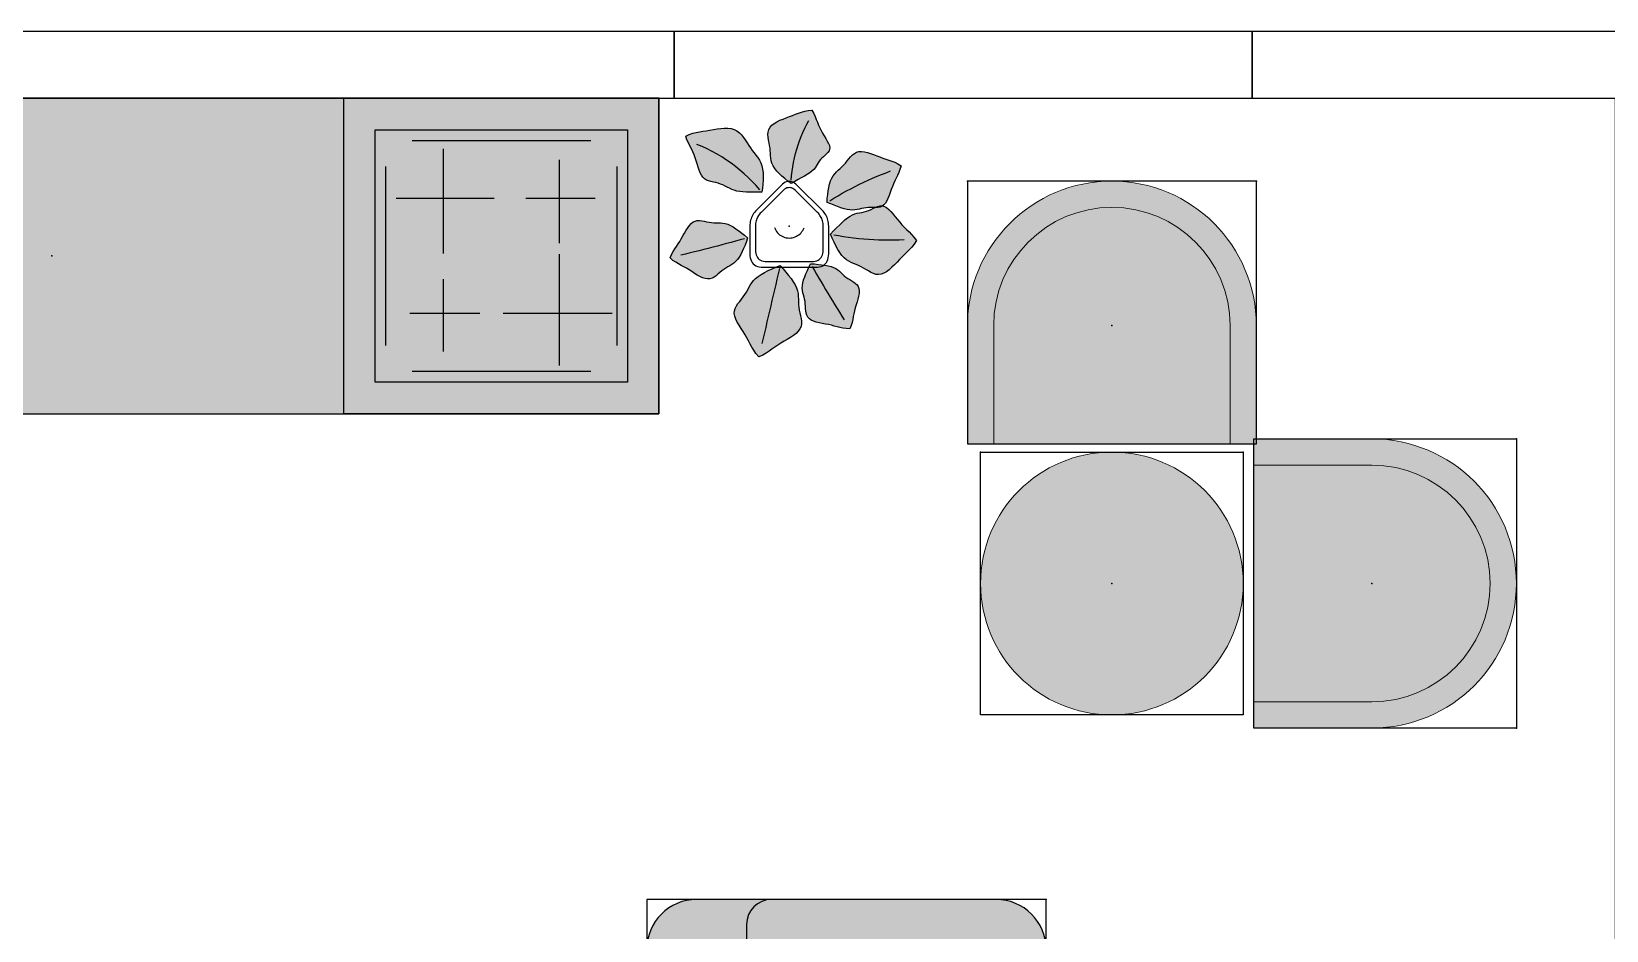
# Model space of a CAD drawing. Header units: millimetres. Extents: x 0 to 9246, y 0 to 4972.
# Drawn here: x 3124 to 6122, y 3262 to 4972 of the extents above; entities that cross this region are included whole.
import ezdxf

# ---------------------------------------------------------------- set-up
doc = ezdxf.new("R2010")
doc.units = ezdxf.units.MM
for name, color, linetype, true_color in [('EH-PLANT-FILL', 9, 'Continuous', 0xa6e6bd), ('EH-PLANT-LEAVES', 103, 'Continuous', 0x4dcc7a), ('EH-PLANT-POT', 118, 'Continuous', 0x003b2b), ('EH-PLANT-STEMS', 37, 'Continuous', 0x8c5e36), ('Furniture', 37, 'Continuous', 0x75664f), ('FurnitureRefRec', 254, 'Continuous', 0xd5d5d5), ('PT Top Left', 52, 'Continuous', 0xcdcd00), ('PT Top Left Furniture', 211, 'Continuous', 0xff7fff), ('PT Top Right', 96, 'Continuous', 0x007f00), ('PT Top Right Furniture', 200, 'Continuous', 0xbf3fff), ('Walls', 1, 'Continuous', 0xff0000)]:
    doc.layers.add(name, color=color, linetype=linetype, true_color=true_color)
for name, color, linetype in [('Furniture Stretch', 7, 'Continuous'), ('Rooms$Living Room', 7, 'Continuous'), ('Windows', 7, 'Continuous')]:
    doc.layers.add(name, color=color, linetype=linetype)

# ---------------------------------------------------------------- blocks, each defined once
blk = doc.blocks.new('EH_PLANT_BROADLEAF')
at = {"layer": 'EH-PLANT-FILL'}
for points in [[(3.559, 81.43), (-2.852, 85.895), (-8.628, 90.481), (-14.147, 95.199), (-19.286, 100.028), (-23.863, 104.935), (-27.715, 109.88), (-30.737, 114.822), (-32.915, 119.729), (-34.326, 124.584), (-35.134, 129.388), (-35.556, 134.16), (-35.826, 138.934), (-36.152, 143.752), (-36.675, 148.65), (-37.448, 153.65), (-38.413, 158.75), (-39.418, 163.918), (-40.236, 169.093), (-40.602, 174.192), (-40.256, 179.117), (-38.989, 183.773), (-36.674, 188.079), (-33.287, 191.987), (-28.912, 195.48), (-23.72, 198.584), (-17.945, 201.356), (-11.842, 203.875), (-5.647, 206.227), (0.463, 208.485), (6.388, 210.697), (12.124, 212.874), (17.75, 214.986), (23.41, 216.964), (29.297, 218.706), (35.644, 220.077), (43.057, 220.72), (46.606, 214.229), (49.179, 208.418), (51.384, 202.932), (53.453, 197.636), (55.578, 192.429), (57.907, 187.244), (60.518, 182.052), (63.406, 176.865), (66.474, 171.731), (69.543, 166.726), (72.38, 161.936), (74.729, 157.442), (76.357, 153.302), (77.093, 149.542), (76.854, 146.149), (75.663, 143.074), (73.649, 140.237), (71.021, 137.545), (68.039, 134.902), (64.968, 132.225), (62.036, 129.454), (59.397, 126.559), (57.105, 123.54), (55.111, 120.419), (53.272, 117.234), (51.382, 114.027), (49.206, 110.835), (46.527, 107.677), (43.183, 104.556), (39.095, 101.456), (34.28, 98.346), (28.84, 95.186), (22.94, 91.938), (16.761, 88.571), (10.427, 85.064)], [(-52.359, 64.514), (-60.185, 64.508), (-67.566, 64.673), (-74.767, 64.799), (-81.712, 64.964), (-88.285, 65.292), (-94.389, 65.901), (-99.973, 66.877), (-105.042, 68.253), (-109.664, 69.999), (-113.955, 72.027), (-118.06, 74.202), (-122.129, 76.373), (-126.288, 78.395), (-130.616, 80.161), (-135.136, 81.628), (-139.808, 82.825), (-144.538, 83.86), (-149.195, 84.899), (-153.635, 86.15), (-157.727, 87.825), (-161.375, 90.108), (-164.534, 93.129), (-167.215, 96.937), (-169.489, 101.497), (-171.464, 106.697), (-173.276, 112.364), (-175.062, 118.3), (-176.94, 124.312), (-178.994, 130.247), (-181.265, 136.014), (-183.751, 141.601), (-186.409, 147.073), (-189.175, 152.56), (-191.97, 158.24), (-194.706, 164.341), (-197.158, 171.457), (-190.294, 174.667), (-183.767, 176.736), (-177.356, 178.257), (-170.973, 179.46), (-164.542, 180.524), (-157.999, 181.578), (-151.305, 182.69), (-144.459, 183.847), (-137.502, 184.961), (-130.52, 185.878), (-123.635, 186.406), (-116.983, 186.349), (-110.703, 185.535), (-104.905, 183.852), (-99.66, 181.267), (-94.981, 177.83), (-90.826, 173.671), (-87.099, 168.976), (-83.671, 163.958), (-80.4, 158.826), (-77.155, 153.748), (-73.846, 148.831), (-70.433, 144.108), (-66.939, 139.534), (-63.446, 135.006), (-60.083, 130.38), (-56.998, 125.504), (-54.339, 120.246), (-52.225, 114.52), (-50.722, 108.297), (-49.839, 101.61), (-49.525, 94.547), (-49.684, 87.228), (-50.204, 79.777), (-51.006, 72.276)], [(71.916, 45.285), (72.367, 52.869), (73.169, 60.012), (74.132, 67.012), (75.31, 73.77), (76.784, 80.137), (78.627, 85.976), (80.877, 91.196), (83.533, 95.775), (86.548, 99.771), (89.842, 103.309), (93.308, 106.564), (96.839, 109.729), (100.339, 112.976), (103.747, 116.43), (107.044, 120.137), (110.256, 124.055), (113.452, 128.056), (116.73, 131.945), (120.201, 135.488), (123.971, 138.452), (128.121, 140.64), (132.696, 141.923), (137.696, 142.261), (143.076, 141.71), (148.76, 140.406), (154.644, 138.547), (160.623, 136.356), (166.6, 134.043), (172.506, 131.773), (178.303, 129.637), (183.991, 127.646), (189.603, 125.724), (195.196, 123.731), (200.844, 121.478), (206.632, 118.727), (212.783, 114.859), (210.755, 107.902), (208.381, 102.016), (205.885, 96.583), (203.352, 91.365), (200.856, 86.172), (198.454, 80.864), (196.18, 75.368), (194.033, 69.691), (191.977, 63.927), (189.942, 58.241), (187.832, 52.841), (185.541, 47.953), (182.967, 43.772), (180.033, 40.436), (176.695, 38.002), (172.952, 36.427), (168.851, 35.585), (164.473, 35.279), (159.922, 35.274), (155.312, 35.338), (150.739, 35.275), (146.274, 34.957), (141.943, 34.344), (137.727, 33.481), (133.563, 32.492), (129.359, 31.551), (125.006, 30.851), (120.399, 30.565), (115.456, 30.82), (110.131, 31.674), (104.423, 33.104), (98.372, 35.02), (92.049, 37.286), (85.536, 39.751), (78.888, 42.318)], [(78.645, -15.209), (84.418, -9.01), (89.999, -3.375), (95.468, 2.097), (100.808, 7.276), (105.995, 11.968), (111.012, 15.995), (115.855, 19.242), (120.538, 21.687), (125.087, 23.409), (129.537, 24.58), (133.927, 25.43), (138.292, 26.212), (142.658, 27.152), (147.038, 28.409), (151.431, 30.041), (155.825, 31.992), (160.203, 34.096), (164.542, 36.1), (168.825, 37.709), (173.041, 38.624), (177.192, 38.602), (181.286, 37.485), (185.344, 35.23), (189.391, 31.915), (193.452, 27.721), (197.55, 22.903), (201.703, 17.746), (205.919, 12.516), (210.201, 7.419), (214.547, 2.571), (218.953, -2.019), (223.415, -6.444), (227.934, -10.879), (232.517, -15.559), (237.179, -20.774), (241.961, -27.281), (237.632, -34.126), (233.181, -39.621), (228.649, -44.524), (224.052, -49.124), (219.397, -53.657), (214.685, -58.297), (209.914, -63.136), (205.079, -68.167), (200.178, -73.273), (195.215, -78.249), (190.198, -82.827), (185.147, -86.724), (180.083, -89.684), (175.032, -91.526), (170.021, -92.173), (165.069, -91.668), (160.187, -90.166), (155.375, -87.915), (150.624, -85.209), (145.915, -82.347), (141.229, -79.58), (136.546, -77.074), (131.856, -74.886), (127.158, -72.957), (122.466, -71.129), (117.805, -69.176), (113.212, -66.845), (108.725, -63.904), (104.379, -60.184), (100.203, -55.604), (96.209, -50.188), (92.393, -44.05), (88.741, -37.367), (85.227, -30.334), (81.835, -23.081)], [(-79.275, -22.154), (-81.698, -29.266), (-84.277, -35.862), (-86.916, -42.282), (-89.644, -48.418), (-92.505, -54.106), (-95.539, -59.198), (-98.769, -63.599), (-102.197, -67.29), (-105.803, -70.343), (-109.546, -72.9), (-113.372, -75.158), (-117.223, -77.331), (-121.049, -79.61), (-124.813, -82.129), (-128.505, -84.936), (-132.137, -87.983), (-135.748, -91.132), (-139.391, -94.17), (-143.132, -96.847), (-147.033, -98.915), (-151.145, -100.168), (-155.5, -100.473), (-160.103, -99.797), (-164.936, -98.202), (-169.956, -95.841), (-175.107, -92.929), (-180.329, -89.704), (-185.564, -86.389), (-190.769, -83.158), (-195.92, -80.108), (-201.017, -77.245), (-206.078, -74.491), (-211.142, -71.698), (-216.255, -68.668), (-221.476, -65.156), (-226.958, -60.521), (-224.199, -53.898), (-221.181, -48.388), (-218.057, -43.354), (-214.886, -38.547), (-211.715, -33.771), (-208.581, -28.878), (-205.503, -23.79), (-202.481, -18.513), (-199.492, -13.144), (-196.49, -7.856), (-193.421, -2.873), (-190.223, 1.566), (-186.838, 5.248), (-183.227, 8.019), (-179.37, 9.817), (-175.272, 10.675), (-170.965, 10.727), (-166.5, 10.177), (-161.939, 9.275), (-157.347, 8.27), (-152.78, 7.375), (-148.274, 6.728), (-143.843, 6.377), (-139.475, 6.275), (-135.135, 6.286), (-130.772, 6.22), (-126.328, 5.864), (-121.75, 5.02), (-116.996, 3.545), (-112.045, 1.37), (-106.901, -1.489), (-101.587, -4.936), (-96.141, -8.823), (-90.609, -12.985), (-85.019, -17.316)], [(-17.31, -74.63), (-11.505, -81.067), (-6.299, -87.368), (-1.296, -93.624), (3.377, -99.804), (7.534, -105.867), (11, -111.77), (13.668, -117.489), (15.518, -123.018), (16.63, -128.375), (17.173, -133.601), (17.374, -138.747), (17.479, -143.871), (17.71, -149.025), (18.221, -154.245), (19.067, -159.544), (20.194, -164.909), (21.44, -170.304), (22.561, -175.669), (23.269, -180.939), (23.278, -186.044), (22.351, -190.93), (20.337, -195.559), (17.196, -199.923), (13.004, -204.037), (7.936, -207.945), (2.24, -211.702), (-3.809, -215.375), (-9.955, -219.023), (-15.997, -222.694), (-21.826, -226.414), (-27.433, -230.185), (-32.907, -233.985), (-38.421, -237.776), (-44.199, -241.502), (-50.525, -245.096), (-58.131, -248.384), (-63.444, -242.025), (-67.477, -235.972), (-70.964, -230.051), (-74.188, -224.193), (-77.375, -218.346), (-80.695, -212.468), (-84.239, -206.539), (-87.998, -200.561), (-91.862, -194.559), (-95.631, -188.581), (-99.048, -182.689), (-101.838, -176.945), (-103.754, -171.409), (-104.621, -166.121), (-104.361, -161.098), (-103.017, -156.332), (-100.738, -151.785), (-97.761, -147.401), (-94.373, -143.114), (-90.861, -138.854), (-87.47, -134.566), (-84.361, -130.211), (-81.589, -125.776), (-79.099, -121.275), (-76.735, -116.744), (-74.278, -112.234), (-71.48, -107.804), (-68.113, -103.505), (-64.011, -99.377), (-59.093, -95.439), (-53.377, -91.685), (-46.973, -88.09), (-40.053, -84.612), (-32.805, -81.209), (-25.356, -77.851)], [(40.68, -71.469), (47.978, -71.916), (54.814, -72.609), (61.493, -73.376), (67.919, -74.274), (73.948, -75.387), (79.45, -76.792), (84.341, -78.54), (88.61, -80.641), (92.317, -83.064), (95.594, -85.733), (98.613, -88.55), (101.562, -91.404), (104.611, -94.196), (107.876, -96.857), (111.399, -99.36), (115.137, -101.729), (118.968, -104.036), (122.706, -106.394), (126.134, -108.932), (129.036, -111.783), (131.234, -115.057), (132.616, -118.827), (133.152, -123.113), (132.903, -127.885), (132.001, -133.064), (130.636, -138.538), (129.015, -144.182), (127.331, -149.877), (125.736, -155.531), (124.311, -161.091), (123.063, -166.554), (121.923, -171.96), (120.765, -177.39), (119.417, -182.95), (117.67, -188.774), (114.977, -195.209), (108.005, -194.862), (101.988, -193.898), (96.38, -192.664), (90.969, -191.296), (85.585, -189.898), (80.101, -188.552), (74.45, -187.298), (68.636, -186.131), (62.742, -185.001), (56.92, -183.815), (51.362, -182.453), (46.277, -180.791), (41.852, -178.717), (38.221, -176.151), (35.445, -173.064), (33.493, -169.477), (32.254, -165.46), (31.55, -161.126), (31.165, -156.606), (30.881, -152.03), (30.513, -147.512), (29.938, -143.121), (29.113, -138.884), (28.082, -134.773), (26.96, -130.718), (25.916, -126.621), (25.138, -122.372), (24.8, -117.87), (25.032, -113.043), (25.895, -107.857), (27.377, -102.323), (29.396, -96.491), (31.82, -90.44), (34.506, -84.253), (37.358, -77.987)]]:
    blk.add_hatch(color=256, dxfattribs=at).paths.add_polyline_path(points, flags=0)
at = {"layer": 'EH-PLANT-LEAVES', "color": 103, "true_color": 0x4dcc7a}
for points in [[(3.559, 81.43), (-2.852, 85.895), (-8.628, 90.481), (-14.147, 95.199), (-19.286, 100.028), (-23.863, 104.935), (-27.715, 109.88), (-30.737, 114.822), (-32.915, 119.729), (-34.326, 124.584), (-35.134, 129.388), (-35.556, 134.16), (-35.826, 138.934), (-36.152, 143.752), (-36.675, 148.65), (-37.448, 153.65), (-38.413, 158.75), (-39.418, 163.918), (-40.236, 169.093), (-40.602, 174.192), (-40.256, 179.117), (-38.989, 183.773), (-36.674, 188.079), (-33.287, 191.987), (-28.912, 195.48), (-23.72, 198.584), (-17.945, 201.356), (-11.842, 203.875), (-5.647, 206.227), (0.463, 208.485), (6.388, 210.697), (12.124, 212.874), (17.75, 214.986), (23.41, 216.964), (29.297, 218.706), (35.644, 220.077), (43.057, 220.72), (46.606, 214.229), (49.179, 208.418), (51.384, 202.932), (53.453, 197.636), (55.578, 192.429), (57.907, 187.244), (60.518, 182.052), (63.406, 176.865), (66.474, 171.731), (69.543, 166.726), (72.38, 161.936), (74.729, 157.442), (76.357, 153.302), (77.093, 149.542), (76.854, 146.149), (75.663, 143.074), (73.649, 140.237), (71.021, 137.545), (68.039, 134.902), (64.968, 132.225), (62.036, 129.454), (59.397, 126.559), (57.105, 123.54), (55.111, 120.419), (53.272, 117.234), (51.382, 114.027), (49.206, 110.835), (46.527, 107.677), (43.183, 104.556), (39.095, 101.456), (34.28, 98.346), (28.84, 95.186), (22.94, 91.938), (16.761, 88.571), (10.427, 85.064)], [(-52.359, 64.514), (-60.185, 64.508), (-67.566, 64.673), (-74.767, 64.799), (-81.712, 64.964), (-88.285, 65.292), (-94.389, 65.901), (-99.973, 66.877), (-105.042, 68.253), (-109.664, 69.999), (-113.955, 72.027), (-118.06, 74.202), (-122.129, 76.373), (-126.288, 78.395), (-130.616, 80.161), (-135.136, 81.628), (-139.808, 82.825), (-144.538, 83.86), (-149.195, 84.899), (-153.635, 86.15), (-157.727, 87.825), (-161.375, 90.108), (-164.534, 93.129), (-167.215, 96.937), (-169.489, 101.497), (-171.464, 106.697), (-173.276, 112.364), (-175.062, 118.3), (-176.94, 124.312), (-178.994, 130.247), (-181.265, 136.014), (-183.751, 141.601), (-186.409, 147.073), (-189.175, 152.56), (-191.97, 158.24), (-194.706, 164.341), (-197.158, 171.457), (-190.294, 174.667), (-183.767, 176.736), (-177.356, 178.257), (-170.973, 179.46), (-164.542, 180.524), (-157.999, 181.578), (-151.305, 182.69), (-144.459, 183.847), (-137.502, 184.961), (-130.52, 185.878), (-123.635, 186.406), (-116.983, 186.349), (-110.703, 185.535), (-104.905, 183.852), (-99.66, 181.267), (-94.981, 177.83), (-90.826, 173.671), (-87.099, 168.976), (-83.671, 163.958), (-80.4, 158.826), (-77.155, 153.748), (-73.846, 148.831), (-70.433, 144.108), (-66.939, 139.534), (-63.446, 135.006), (-60.083, 130.38), (-56.998, 125.504), (-54.339, 120.246), (-52.225, 114.52), (-50.722, 108.297), (-49.839, 101.61), (-49.525, 94.547), (-49.684, 87.228), (-50.204, 79.777), (-51.006, 72.276)], [(71.916, 45.285), (72.367, 52.869), (73.169, 60.012), (74.132, 67.012), (75.31, 73.77), (76.784, 80.137), (78.627, 85.976), (80.877, 91.196), (83.533, 95.775), (86.548, 99.771), (89.842, 103.309), (93.308, 106.564), (96.839, 109.729), (100.339, 112.976), (103.747, 116.43), (107.044, 120.137), (110.256, 124.055), (113.452, 128.056), (116.73, 131.945), (120.201, 135.488), (123.971, 138.452), (128.121, 140.64), (132.696, 141.923), (137.696, 142.261), (143.076, 141.71), (148.76, 140.406), (154.644, 138.547), (160.623, 136.356), (166.6, 134.043), (172.506, 131.773), (178.303, 129.637), (183.991, 127.646), (189.603, 125.724), (195.196, 123.731), (200.844, 121.478), (206.632, 118.727), (212.783, 114.859), (210.755, 107.902), (208.381, 102.016), (205.885, 96.583), (203.352, 91.365), (200.856, 86.172), (198.454, 80.864), (196.18, 75.368), (194.033, 69.691), (191.977, 63.927), (189.942, 58.241), (187.832, 52.841), (185.541, 47.953), (182.967, 43.772), (180.033, 40.436), (176.695, 38.002), (172.952, 36.427), (168.851, 35.585), (164.473, 35.279), (159.922, 35.274), (155.312, 35.338), (150.739, 35.275), (146.274, 34.957), (141.943, 34.344), (137.727, 33.481), (133.563, 32.492), (129.359, 31.551), (125.006, 30.851), (120.399, 30.565), (115.456, 30.82), (110.131, 31.674), (104.423, 33.104), (98.372, 35.02), (92.049, 37.286), (85.536, 39.751), (78.888, 42.318)], [(78.645, -15.209), (84.418, -9.01), (89.999, -3.375), (95.468, 2.097), (100.808, 7.276), (105.995, 11.968), (111.012, 15.995), (115.855, 19.242), (120.538, 21.687), (125.087, 23.409), (129.537, 24.58), (133.927, 25.43), (138.292, 26.212), (142.658, 27.152), (147.038, 28.409), (151.431, 30.041), (155.825, 31.992), (160.203, 34.096), (164.542, 36.1), (168.825, 37.709), (173.041, 38.624), (177.192, 38.602), (181.286, 37.485), (185.344, 35.23), (189.391, 31.915), (193.452, 27.721), (197.55, 22.903), (201.703, 17.746), (205.919, 12.516), (210.201, 7.419), (214.547, 2.571), (218.953, -2.019), (223.415, -6.444), (227.934, -10.879), (232.517, -15.559), (237.179, -20.774), (241.961, -27.281), (237.632, -34.126), (233.181, -39.621), (228.649, -44.524), (224.052, -49.124), (219.397, -53.657), (214.685, -58.297), (209.914, -63.136), (205.079, -68.167), (200.178, -73.273), (195.215, -78.249), (190.198, -82.827), (185.147, -86.724), (180.083, -89.684), (175.032, -91.526), (170.021, -92.173), (165.069, -91.668), (160.187, -90.166), (155.375, -87.915), (150.624, -85.209), (145.915, -82.347), (141.229, -79.58), (136.546, -77.074), (131.856, -74.886), (127.158, -72.957), (122.466, -71.129), (117.805, -69.176), (113.212, -66.845), (108.725, -63.904), (104.379, -60.184), (100.203, -55.604), (96.209, -50.188), (92.393, -44.05), (88.741, -37.367), (85.227, -30.334), (81.835, -23.081)], [(-79.275, -22.154), (-81.698, -29.266), (-84.277, -35.862), (-86.916, -42.282), (-89.644, -48.418), (-92.505, -54.106), (-95.539, -59.198), (-98.769, -63.599), (-102.197, -67.29), (-105.803, -70.343), (-109.546, -72.9), (-113.372, -75.158), (-117.223, -77.331), (-121.049, -79.61), (-124.813, -82.129), (-128.505, -84.936), (-132.137, -87.983), (-135.748, -91.132), (-139.391, -94.17), (-143.132, -96.847), (-147.033, -98.915), (-151.145, -100.168), (-155.5, -100.473), (-160.103, -99.797), (-164.936, -98.202), (-169.956, -95.841), (-175.107, -92.929), (-180.329, -89.704), (-185.564, -86.389), (-190.769, -83.158), (-195.92, -80.108), (-201.017, -77.245), (-206.078, -74.491), (-211.142, -71.698), (-216.255, -68.668), (-221.476, -65.156), (-226.958, -60.521), (-224.199, -53.898), (-221.181, -48.388), (-218.057, -43.354), (-214.886, -38.547), (-211.715, -33.771), (-208.581, -28.878), (-205.503, -23.79), (-202.481, -18.513), (-199.492, -13.144), (-196.49, -7.856), (-193.421, -2.873), (-190.223, 1.566), (-186.838, 5.248), (-183.227, 8.019), (-179.37, 9.817), (-175.272, 10.675), (-170.965, 10.727), (-166.5, 10.177), (-161.939, 9.275), (-157.347, 8.27), (-152.78, 7.375), (-148.274, 6.728), (-143.843, 6.377), (-139.475, 6.275), (-135.135, 6.286), (-130.772, 6.22), (-126.328, 5.864), (-121.75, 5.02), (-116.996, 3.545), (-112.045, 1.37), (-106.901, -1.489), (-101.587, -4.936), (-96.141, -8.823), (-90.609, -12.985), (-85.019, -17.316)], [(-17.31, -74.63), (-11.505, -81.067), (-6.299, -87.368), (-1.296, -93.624), (3.377, -99.804), (7.534, -105.867), (11, -111.77), (13.668, -117.489), (15.518, -123.018), (16.63, -128.375), (17.173, -133.601), (17.374, -138.747), (17.479, -143.871), (17.71, -149.025), (18.221, -154.245), (19.067, -159.544), (20.194, -164.909), (21.44, -170.304), (22.561, -175.669), (23.269, -180.939), (23.278, -186.044), (22.351, -190.93), (20.337, -195.559), (17.196, -199.923), (13.004, -204.037), (7.936, -207.945), (2.24, -211.702), (-3.809, -215.375), (-9.955, -219.023), (-15.997, -222.694), (-21.826, -226.414), (-27.433, -230.185), (-32.907, -233.985), (-38.421, -237.776), (-44.199, -241.502), (-50.525, -245.096), (-58.131, -248.384), (-63.444, -242.025), (-67.477, -235.972), (-70.964, -230.051), (-74.188, -224.193), (-77.375, -218.346), (-80.695, -212.468), (-84.239, -206.539), (-87.998, -200.561), (-91.862, -194.559), (-95.631, -188.581), (-99.048, -182.689), (-101.838, -176.945), (-103.754, -171.409), (-104.621, -166.121), (-104.361, -161.098), (-103.017, -156.332), (-100.738, -151.785), (-97.761, -147.401), (-94.373, -143.114), (-90.861, -138.854), (-87.47, -134.566), (-84.361, -130.211), (-81.589, -125.776), (-79.099, -121.275), (-76.735, -116.744), (-74.278, -112.234), (-71.48, -107.804), (-68.113, -103.505), (-64.011, -99.377), (-59.093, -95.439), (-53.377, -91.685), (-46.973, -88.09), (-40.053, -84.612), (-32.805, -81.209), (-25.356, -77.851)], [(40.68, -71.469), (47.978, -71.916), (54.814, -72.609), (61.493, -73.376), (67.919, -74.274), (73.948, -75.387), (79.45, -76.792), (84.341, -78.54), (88.61, -80.641), (92.317, -83.064), (95.594, -85.733), (98.613, -88.55), (101.562, -91.404), (104.611, -94.196), (107.876, -96.857), (111.399, -99.36), (115.137, -101.729), (118.968, -104.036), (122.706, -106.394), (126.134, -108.932), (129.036, -111.783), (131.234, -115.057), (132.616, -118.827), (133.152, -123.113), (132.903, -127.885), (132.001, -133.064), (130.636, -138.538), (129.015, -144.182), (127.331, -149.877), (125.736, -155.531), (124.311, -161.091), (123.063, -166.554), (121.923, -171.96), (120.765, -177.39), (119.417, -182.95), (117.67, -188.774), (114.977, -195.209), (108.005, -194.862), (101.988, -193.898), (96.38, -192.664), (90.969, -191.296), (85.585, -189.898), (80.101, -188.552), (74.45, -187.298), (68.636, -186.131), (62.742, -185.001), (56.92, -183.815), (51.362, -182.453), (46.277, -180.791), (41.852, -178.717), (38.221, -176.151), (35.445, -173.064), (33.493, -169.477), (32.254, -165.46), (31.55, -161.126), (31.165, -156.606), (30.881, -152.03), (30.513, -147.512), (29.938, -143.121), (29.113, -138.884), (28.082, -134.773), (26.96, -130.718), (25.916, -126.621), (25.138, -122.372), (24.8, -117.87), (25.032, -113.043), (25.895, -107.857), (27.377, -102.323), (29.396, -96.491), (31.82, -90.44), (34.506, -84.253), (37.358, -77.987)]]:
    blk.add_lwpolyline(points, close=True, dxfattribs=at)
at = {"layer": 'EH-PLANT-POT', "color": 118, "true_color": 0x003b2b}
for points in [[(-75, -52.5), (-74.823, -56.573), (-74.292, -60.292), (-73.406, -63.656), (-72.167, -66.667), (-70.573, -69.323), (-68.625, -71.625), (-66.323, -73.573), (-63.667, -75.167), (-60.656, -76.406), (-57.292, -77.292), (-53.573, -77.823), (-49.5, -78), (49.5, -78), (53.573, -77.823), (57.292, -77.292), (60.656, -76.406), (63.667, -75.167), (66.323, -73.573), (68.625, -71.625), (70.573, -69.323), (72.167, -66.667), (73.406, -63.656), (74.292, -60.292), (74.823, -56.573), (75, -52.5), (75, 0.15), (74.912, 3.089), (74.649, 5.955), (74.211, 8.748), (73.598, 11.469), (72.809, 14.117), (71.845, 16.693), (70.705, 19.196), (69.39, 21.626), (67.9, 23.984), (66.235, 26.269), (64.394, 28.482), (62.378, 30.622), (15.327, 77.673), (12.772, 80.015), (10.218, 81.931), (7.663, 83.421), (5.109, 84.485), (2.554, 85.124), (0, 85.337), (-2.554, 85.124), (-5.109, 84.485), (-7.663, 83.421), (-10.218, 81.931), (-12.772, 80.015), (-15.327, 77.673), (-62.378, 30.622), (-64.394, 28.482), (-66.235, 26.269), (-67.9, 23.984), (-69.39, 21.626), (-70.705, 19.196), (-71.845, 16.693), (-72.809, 14.117), (-73.598, 11.469), (-74.211, 8.748), (-74.649, 5.955), (-74.912, 3.089), (-75, 0.15)], [(-64.5, -45.15), (-64.348, -48.653), (-63.891, -51.851), (-63.129, -54.744), (-62.063, -57.333), (-60.693, -59.618), (-59.017, -61.597), (-57.038, -63.273), (-54.753, -64.643), (-52.164, -65.709), (-49.271, -66.471), (-46.073, -66.928), (-42.57, -67.08), (42.57, -67.08), (46.073, -66.928), (49.271, -66.471), (52.164, -65.709), (54.753, -64.643), (57.038, -63.273), (59.018, -61.597), (60.693, -59.618), (62.063, -57.333), (63.129, -54.744), (63.891, -51.851), (64.348, -48.653), (64.5, -45.15), (64.5, 0.129), (64.425, 2.656), (64.198, 5.121), (63.822, 7.523), (63.294, 9.863), (62.615, 12.141), (61.786, 14.356), (60.806, 16.509), (59.676, 18.599), (58.394, 20.626), (56.962, 22.592), (55.379, 24.494), (53.645, 26.335), (13.181, 66.799), (10.984, 68.813), (8.787, 70.461), (6.59, 71.742), (4.394, 72.657), (2.197, 73.207), (0, 73.39), (-2.197, 73.207), (-4.394, 72.657), (-6.59, 71.742), (-8.787, 70.461), (-10.984, 68.813), (-13.181, 66.799), (-53.645, 26.335), (-55.379, 24.494), (-56.962, 22.592), (-58.394, 20.626), (-59.676, 18.599), (-60.806, 16.509), (-61.786, 14.356), (-62.615, 12.141), (-63.294, 9.863), (-63.822, 7.523), (-64.198, 5.121), (-64.425, 2.656), (-64.5, 0.129)]]:
    blk.add_lwpolyline(points, close=True, dxfattribs=at)
blk.add_lwpolyline([(-28.198, -2.742), (-27.114, -5.339), (-25.791, -7.824), (-24.242, -10.173), (-22.479, -12.367), (-20.518, -14.386), (-18.377, -16.212), (-16.074, -17.83), (-13.63, -19.225), (-11.066, -20.385), (-8.404, -21.299), (-5.668, -21.96), (-2.883, -22.361), (-0.072, -22.5), (2.74, -22.375), (5.527, -21.986), (8.266, -21.339), (10.932, -20.437), (13.502, -19.29), (15.953, -17.907), (18.264, -16.3), (20.414, -14.484), (22.384, -12.474), (24.157, -10.289), (25.718, -7.947), (27.052, -5.469), (28.148, -2.877)], dxfattribs=at)
at = {"layer": 'EH-PLANT-STEMS', "color": 37, "true_color": 0x8c5e36}
for points in [[(3.821, 87.424), (4.471, 95.952), (5.396, 104.455), (6.595, 112.923), (8.068, 121.348), (9.812, 129.721), (11.825, 138.034), (14.107, 146.277), (16.654, 154.442), (19.463, 162.52), (22.532, 170.503), (25.858, 178.383), (29.436, 186.151), (33.264, 193.8), (37.337, 201.32)], [(-56.14, 69.173), (-63.138, 77.201), (-70.414, 84.979), (-77.959, 92.496), (-85.763, 99.744), (-93.818, 106.713), (-102.112, 113.394), (-110.635, 119.78), (-119.378, 125.862), (-128.33, 131.633), (-137.478, 137.087), (-146.813, 142.215), (-156.322, 147.012), (-165.993, 151.472), (-175.816, 155.589)], [(76.993, 48.482), (84.863, 53.281), (92.801, 57.967), (100.805, 62.539), (108.874, 66.995), (117.006, 71.335), (125.199, 75.558), (133.453, 79.663), (141.764, 83.649), (150.132, 87.516), (158.554, 91.262), (167.029, 94.887), (175.555, 98.389), (184.131, 101.77), (192.754, 105.026)], [(-85.053, -23.769), (-93.667, -26.153), (-102.287, -28.514), (-110.913, -30.854), (-119.545, -33.172), (-128.183, -35.467), (-136.826, -37.741), (-145.476, -39.993), (-154.131, -42.222), (-162.792, -44.43), (-171.458, -46.615), (-180.13, -48.778), (-188.807, -50.92), (-197.49, -53.039), (-206.178, -55.136)], [(84.536, -16.348), (94.002, -18.019), (103.494, -19.535), (113.01, -20.897), (122.547, -22.104), (132.102, -23.154), (141.672, -24.049), (151.257, -24.788), (160.851, -25.371), (170.454, -25.797), (180.063, -26.067), (189.675, -26.18), (199.288, -26.137), (208.898, -25.937), (218.504, -25.58)], [(-18.665, -80.475), (-21.031, -90.658), (-23.401, -100.84), (-25.775, -111.021), (-28.154, -121.201), (-30.536, -131.38), (-32.922, -141.558), (-35.312, -151.735), (-37.706, -161.911), (-40.104, -172.087), (-42.507, -182.261), (-44.913, -192.435), (-47.323, -202.607), (-49.738, -212.779), (-52.156, -222.949)], [(43.648, -76.684), (47.854, -84.018), (52.084, -91.338), (56.337, -98.645), (60.614, -105.938), (64.914, -113.217), (69.238, -120.481), (73.586, -127.732), (77.957, -134.969), (82.351, -142.192), (86.769, -149.4), (91.21, -156.595), (95.674, -163.774), (100.161, -170.939), (104.672, -178.09)]]:
    blk.add_lwpolyline(points, dxfattribs=at)
blk = doc.blocks.new('Keuken')
at = {"layer": 'Furniture'}
blk.add_hatch(color=7, dxfattribs=at).paths.add_polyline_path([(-1111.5, -300), (1200, -300), (1200, 300), (-1111.5, 300)], flags=0)
at = {"layer": 'Furniture', "color": 37, "true_color": 0x766750}
for p, q in [((260.4, 244.8), (260.4, -244.8)), ((1107, 265.2), (280.8, 265.2)), ((1127.4, -244.8), (1127.4, 244.8)), ((-981.5, 220), (-641.5, 220)), ((658.2, 224.4), (352.2, 224.4)), ((-921.2, -3.3), (-921.2, 208.5)), ((-700.4, 44.3), (-700.4, 181.8)), ((-1031.5, -170), (-1031.5, 170)), ((-591.5, 170), (-591.5, -170)), ((301.2, 173.4), (301.2, -153)), ((709.2, -153), (709.2, 173.4)), ((-815.1, 108.8), (-1022.1, 108.8)), ((-637.1, 108.8), (-770.6, 108.8)), ((414.1, 4.9), (499.7, -239.4)), ((511.2, -235.3), (425.7, 8.9)), ((-921.2, -182.8), (-921.2, -24.4)), ((-700.4, -203.9), (-700.4, -4.8)), ((-857.9, -110), (-989.8, -110)), ((-611.3, -110), (-797.9, -110)), ((352.2, -204), (487.3, -204)), ((500.2, -204), (658.2, -204)), ((-641.5, -220), (-981.5, -220)), ((375.9, -215.7), (375.9, -252)), ((379.9, -210.6), (489.6, -210.6)), ((604.4, -210.6), (502.5, -210.6)), ((608.3, -252), (608.3, -215.7)), ((280.8, -265.2), (1107, -265.2))]:
    blk.add_line(p, q, dxfattribs=at)
for points in [[(-1111.5, -300), (-1111.5, 300), (-511.5, 300), (-511.5, -300)], [(-1111.5, -300), (1200, -300), (1200, 300), (-1111.5, 300)], [(-1051.5, -240), (-1051.5, 240), (-571.5, 240), (-571.5, -240)], [(734.7, 142.8), (1090.3, 142.8), (1090.3, 183.6), (734.7, 183.6)], [(1090.3, 102), (1090.3, 61.2), (734.7, 61.2), (734.7, 102)], [(1090.3, 20.4), (1090.3, -20.4), (734.7, -20.4), (734.7, 20.4)], [(1090.3, -61.2), (1090.3, -102), (734.7, -102), (734.7, -61.2)], [(1090.3, -142.8), (1090.3, -183.6), (734.7, -183.6), (734.7, -142.8)]]:
    blk.add_lwpolyline(points, close=True, dxfattribs=at)
blk.add_lwpolyline([(379.9, -257.1), (492.1, -257.1), (604.4, -257.1)], dxfattribs=at)
for centre, radius in [((505.2, 10.2), 38.2), ((505.2, 10.2), 30.6), ((404.8, -233.8), 20.4), ((404.8, -233.8), 3.81), ((404.8, -233.8), 3.81), ((579.4, -233.8), 20.4), ((579.4, -233.8), 3.81), ((579.4, -233.8), 3.81)]:
    blk.add_circle(centre, radius, dxfattribs=at)
for centre, radius, start, end in [((280.8, 244.8), 20.4, 90, 180), ((1107, 244.8), 20.4, 360, 90), ((352.2, 173.4), 51, 90, 180), ((658.2, 173.4), 51, 360, 90), ((419.9, 6.9), 6.12, 19.2979, 199.2979), ((352.2, -153), 51, 180, 270), ((658.2, -153), 51, 270, 0), ((381, -215.7), 5.1, 90, 180), ((505.4, -237.3), 6.12, 199.2979, 19.2979), ((603.2, -215.7), 5.1, 360, 90), ((280.8, -244.8), 20.4, 180, 270), ((381, -252), 5.1, 180, 270), ((603.2, -252), 5.1, 270, 0), ((1107, -244.8), 20.4, 270, 0)]:
    blk.add_arc(centre, radius, start, end, dxfattribs=at)
at = {"layer": 'FurnitureRefRec'}
blk.add_lwpolyline([(-1111.5, -300), (1200, -300), (1200, 300), (-1111.5, 300)], close=True, dxfattribs=at)
at = {"layer": 'PT Top Left Furniture'}
blk.add_point((1200, -300), dxfattribs=at)
at = {"layer": 'PT Top Right Furniture'}
blk.add_point((-1111.5, -300), dxfattribs=at)
blk = doc.blocks.new('Couch')
at = {"layer": 'Furniture'}
blk.add_hatch(color=7, dxfattribs=at).paths.add_polyline_path([(0, 95), (0, 92.9), (0.1, 90.8), (0.2, 88.6), (0.4, 86.5), (0.6, 84.3), (0.9, 82.1), (1.2, 79.9), (1.6, 77.7), (2, 75.5), (2.5, 73.3), (3.1, 71.1), (3.7, 68.9), (4.3, 66.6), (5.1, 64.4), (5.8, 62.2), (6.7, 60), (7.6, 57.8), (8.5, 55.7), (9.5, 53.5), (10.6, 51.4), (11.7, 49.2), (12.9, 47.1), (14.2, 45.1), (15.5, 43), (16.8, 41), (18.3, 39), (19.7, 37), (21.2, 35.1), (22.8, 33.2), (24.4, 31.4), (26.1, 29.6), (27.8, 27.8), (29.6, 26.1), (31.4, 24.4), (33.2, 22.8), (35.1, 21.2), (37, 19.7), (39, 18.3), (41, 16.8), (43, 15.5), (45.1, 14.2), (47.1, 12.9), (49.2, 11.7), (51.4, 10.6), (53.5, 9.5), (55.7, 8.5), (57.8, 7.6), (60, 6.7), (62.2, 5.8), (64.4, 5.1), (66.6, 4.3), (68.9, 3.7), (71.1, 3.1), (73.3, 2.5), (75.5, 2), (77.7, 1.6), (79.9, 1.2), (82.1, 0.9), (84.3, 0.6), (86.5, 0.4), (88.6, 0.2), (90.8, 0.1), (92.9, 0), (95, 0), (1900, 0), (1902.1, 0), (1904.2, 0.1), (1906.4, 0.2), (1908.5, 0.4), (1910.7, 0.6), (1912.9, 0.9), (1915.1, 1.2), (1917.3, 1.6), (1919.5, 2), (1921.7, 2.5), (1923.9, 3.1), (1926.1, 3.7), (1928.4, 4.3), (1930.6, 5.1), (1932.8, 5.8), (1935, 6.7), (1937.2, 7.6), (1939.3, 8.5), (1941.5, 9.5), (1943.6, 10.6), (1945.8, 11.7), (1947.9, 12.9), (1949.9, 14.2), (1952, 15.5), (1954, 16.8), (1956, 18.3), (1958, 19.7), (1959.9, 21.2), (1961.8, 22.8), (1963.6, 24.4), (1965.4, 26.1), (1967.2, 27.8), (1968.9, 29.6), (1970.6, 31.4), (1972.2, 33.2), (1973.8, 35.1), (1975.3, 37), (1976.7, 39), (1978.2, 41), (1979.5, 43), (1980.8, 45.1), (1982.1, 47.1), (1983.3, 49.2), (1984.4, 51.4), (1985.5, 53.5), (1986.5, 55.7), (1987.4, 57.8), (1988.3, 60), (1989.2, 62.2), (1989.9, 64.4), (1990.7, 66.6), (1991.3, 68.9), (1991.9, 71.1), (1992.5, 73.3), (1993, 75.5), (1993.4, 77.7), (1993.8, 79.9), (1994.1, 82.1), (1994.4, 84.3), (1994.6, 86.5), (1994.8, 88.6), (1994.9, 90.8), (1995, 92.9), (1995, 95), (1995, 665), (1995, 667.1), (1994.9, 669.2), (1994.8, 671.4), (1994.6, 673.5), (1994.4, 675.7), (1994.1, 677.9), (1993.8, 680.1), (1993.4, 682.3), (1993, 684.5), (1992.5, 686.7), (1991.9, 688.9), (1991.3, 691.1), (1990.7, 693.4), (1989.9, 695.6), (1989.2, 697.8), (1988.3, 700), (1987.4, 702.2), (1986.5, 704.3), (1985.5, 706.5), (1984.4, 708.6), (1983.3, 710.8), (1982.1, 712.9), (1980.8, 714.9), (1979.5, 717), (1978.2, 719), (1976.7, 721), (1975.3, 723), (1973.8, 724.9), (1972.2, 726.8), (1970.6, 728.6), (1968.9, 730.4), (1967.2, 732.2), (1965.4, 733.9), (1963.6, 735.6), (1961.8, 737.2), (1959.9, 738.8), (1958, 740.3), (1956, 741.7), (1954, 743.2), (1952, 744.5), (1949.9, 745.8), (1947.9, 747.1), (1945.8, 748.3), (1943.6, 749.4), (1941.5, 750.5), (1939.3, 751.5), (1937.2, 752.4), (1935, 753.3), (1932.8, 754.2), (1930.6, 754.9), (1928.4, 755.7), (1926.1, 756.3), (1923.9, 756.9), (1921.7, 757.5), (1919.5, 758), (1917.3, 758.4), (1915.1, 758.8), (1912.9, 759.1), (1910.7, 759.4), (1908.5, 759.6), (1906.4, 759.8), (1904.2, 759.9), (1902.1, 760), (1900, 760), (95, 760), (92.9, 760), (90.8, 759.9), (88.6, 759.8), (86.5, 759.6), (84.3, 759.4), (82.1, 759.1), (79.9, 758.8), (77.7, 758.4), (75.5, 758), (73.3, 757.5), (71.1, 756.9), (68.9, 756.3), (66.6, 755.7), (64.4, 754.9), (62.2, 754.2), (60, 753.3), (57.8, 752.4), (55.7, 751.5), (53.5, 750.5), (51.4, 749.4), (49.2, 748.3), (47.1, 747.1), (45.1, 745.8), (43, 744.5), (41, 743.2), (39, 741.7), (37, 740.3), (35.1, 738.8), (33.2, 737.2), (31.4, 735.6), (29.6, 733.9), (27.8, 732.2), (26.1, 730.4), (24.4, 728.6), (22.8, 726.8), (21.2, 724.9), (19.7, 723), (18.3, 721), (16.8, 719), (15.5, 717), (14.2, 714.9), (12.9, 712.9), (11.7, 710.8), (10.6, 708.6), (9.5, 706.5), (8.5, 704.3), (7.6, 702.2), (6.7, 700), (5.8, 697.8), (5.1, 695.6), (4.3, 693.4), (3.7, 691.1), (3.1, 688.9), (2.5, 686.7), (2, 684.5), (1.6, 682.3), (1.2, 680.1), (0.9, 677.9), (0.6, 675.7), (0.4, 673.5), (0.2, 671.4), (0.1, 669.2), (0, 667.1), (0, 665)], flags=0)
for p, q in [((1900, 760), (95, 760)), ((0, 665), (0, 95)), ((1995, 95), (1995, 665)), ((161.5, 617.5), (278.7, 617.5)), ((645.2, 617.5), (1833.5, 617.5)), ((142.5, 505.9), (142.5, 598.5)), ((289.9, 570), (161.5, 570)), ((693.5, 570), (635.4, 570)), ((712.5, 598.5), (712.5, 589)), ((731.5, 570), (1263.5, 570)), ((1282.5, 598.5), (1282.5, 589)), ((1301.5, 570), (1700.1, 570)), ((1852.5, 598.5), (1852.5, 596.1)), ((712.5, 546.3), (712.5, 47.5)), ((1282.5, 546.3), (1282.5, 47.5)), ((142.5, 237.5), (142.5, 277)), ((1852.5, 245.5), (1852.5, 237.5)), ((47.5, 190), (95, 190)), ((1900, 190), (1947.5, 190)), ((95, 0), (665, 0)), ((760, 0), (1235, 0)), ((1330, 0), (1900, 0))]:
    blk.add_line(p, q, dxfattribs=at)
for centre, radius, start, end in [((95, 665), 95, 90, 180), ((1900, 665), 95, 0, 90), ((404.3, 562.1), 161.8, 65.2773, 133.4728), ((563.7, 579.7), 168.1, 71.3211, 127.3673), ((621.2, 460.5), 278.5, 90.7427, 124.3568), ((505.7, 649.6), 143.2, 320.0731, 38.6131), ((390.8, 493.7), 209.9, 69.5742, 117.7466), ((402.6, 621.5), 123.9, 152.1123, 220.2379), ((161.5, 598.5), 19, 90, 180), ((693.5, 598.5), 19, 0, 90), ((731.5, 598.5), 19, 90, 180), ((1263.5, 598.5), 19, 0, 90), ((1301.5, 598.5), 19, 90, 180), ((1801.4, 468.8), 143.2, 71.9381, 150.4781), ((1833.5, 598.5), 19, 0, 90), ((1583.8, 510.5), 278.5, 346.1945, 19.8085), ((1715.6, 498.6), 168.1, 343.184, 39.2301), ((161.5, 589), 19, 180, 270), ((166.2, 546.3), 23.8, 90, 180), ((549.1, 505.9), 107.5, 4.1176, 41.7157), ((688.8, 546.3), 23.8, 0, 90), ((693.5, 589), 19, 270, 0), ((731.5, 589), 19, 180, 270), ((736.3, 546.3), 23.8, 90, 180), ((1258.7, 546.3), 23.8, 0, 90), ((1263.5, 589), 19, 270, 0), ((1301.5, 589), 19, 180, 270), ((1306.3, 546.3), 23.8, 90, 180), ((392.5, 389.5), 168.1, 71.3211, 127.3673), ((450, 270.3), 278.5, 90.7427, 124.3568), ((334.5, 459.4), 143.2, 320.0731, 38.6131), ((1854.4, 437.9), 264.2, 151.9664, 244.2603), ((1651.6, 459), 107.5, 68.8355, 106.4337), ((233.1, 371.9), 161.8, 65.2773, 133.4728), ((219.6, 303.5), 209.9, 69.5742, 117.7466), ((458.2, 688.4), 264.2, 273.2942, 318.5849), ((231.4, 431.3), 123.9, 152.1123, 220.2379), ((1755, 343.2), 161.8, 337.0785, 45.2739), ((1695.8, 306.5), 209.9, 352.8047, 40.977), ((257.9, 313.9), 153.6, 154.7852, 182.5004), ((377.9, 315.7), 107.5, 4.1176, 41.7157), ((287, 498.2), 264.2, 226.291, 318.5849), ((1811.3, 362.4), 123.9, 250.3133, 318.4389), ((47.5, 237.5), 47.5, 180, 270), ((95, 237.5), 47.5, 270, 360), ((1692, 346), 153.6, 288.0508, 315.766), ((1900, 237.5), 47.5, 180, 270), ((1947.5, 237.5), 47.5, 270, 360), ((95, 95), 95, 180, 270), ((1900, 95), 95, 270, 0), ((665, 47.5), 47.5, 270, 0), ((760, 47.5), 47.5, 180, 270), ((1235, 47.5), 47.5, 270, 0), ((1330, 47.5), 47.5, 180, 270)]:
    blk.add_arc(centre, radius, start, end, dxfattribs=at)
for points, knots in [([(617.6, 738.9), (612.8, 735.4), (604.4, 729.1), (594.8, 712.1), (603.9, 685.8), (585.1, 683.4), (576.7, 682.4)], [0, 0, 0, 0, 18.679826, 32.574583, 60.178415, 82.503424, 82.503424, 82.503424, 82.503424]), ([(617.6, 738.9), (624.6, 715), (635.3, 678.2), (589, 654.6), (581.3, 630.6), (577.2, 617.7)], [0, 0, 0, 0, 66.865751, 102.548873, 144.002226, 144.002226, 144.002226, 144.002226]), ([(1723.4, 262.8), (1711.9, 260.5), (1690.5, 256.3), (1663.3, 280.6), (1644.6, 308.5), (1625, 323.5), (1615.9, 330.5)], [0, 0, 0, 0, 34.961895, 65.058219, 106.592745, 142.250882, 142.250882, 142.250882, 142.250882]), ([(164.9, 307.2), (167.3, 293.8), (172.1, 266.1), (209.2, 250.1), (243.1, 253.5), (260.2, 242.3), (270, 235.9)], [0, 0, 0, 0, 40.693045, 84.295306, 110.685693, 146.343831, 146.343831, 146.343831, 146.343831]), ([(205.5, 303), (206.9, 292.2), (209.1, 275.3), (236.4, 265.2), (262.3, 259.5), (268.1, 241.6), (270, 235.9)], [0, 0, 0, 0, 30.809732, 48.502105, 87.157784, 105.377287, 105.377287, 105.377287, 105.377287])]:
    blk.add_open_spline(points, degree=3, knots=knots, dxfattribs=at)
at = {"layer": 'FurnitureRefRec'}
blk.add_lwpolyline([(1995, 760), (0, 760), (0, 0), (1995, 0)], close=True, dxfattribs=at)
at = {"layer": 'PT Top Left Furniture'}
blk.add_point((0, 760), dxfattribs=at)
at = {"layer": 'PT Top Right Furniture'}
blk.add_point((1995, 760), dxfattribs=at)
blk = doc.blocks.new('Coffee Table')
at = {"layer": 'Furniture'}
blk.add_hatch(color=7, dxfattribs=at).paths.add_polyline_path([(0, 250), (-8.6, 249.9), (-17.2, 249.4), (-25.8, 248.7), (-34.4, 247.6), (-42.9, 246.3), (-51.4, 244.7), (-59.8, 242.7), (-68.2, 240.5), (-76.4, 238), (-84.6, 235.2), (-92.7, 232.2), (-100.6, 228.9), (-108.5, 225.2), (-116.2, 221.4), (-123.8, 217.2), (-131.2, 212.8), (-138.4, 208.2), (-145.5, 203.3), (-152.5, 198.1), (-159.2, 192.7), (-165.8, 187.1), (-172.1, 181.3), (-178.3, 175.2), (-184.2, 169), (-190, 162.5), (-195.5, 155.9), (-200.7, 149), (-205.7, 142), (-210.5, 134.8), (-215.1, 127.5), (-219.3, 120), (-223.3, 112.3), (-227.1, 104.6), (-230.6, 96.7), (-233.8, 88.7), (-236.7, 80.5), (-239.3, 72.3), (-241.7, 64), (-243.7, 55.6), (-245.5, 47.2), (-247, 38.7), (-248.2, 30.1), (-249.1, 21.6), (-249.7, 12.9), (-250, 4.3), (-250, -4.3), (-249.7, -12.9), (-249.1, -21.6), (-248.2, -30.1), (-247, -38.7), (-245.5, -47.2), (-243.7, -55.6), (-241.7, -64), (-239.3, -72.3), (-236.7, -80.5), (-233.8, -88.7), (-230.6, -96.7), (-227.1, -104.6), (-223.3, -112.3), (-219.3, -120), (-215.1, -127.5), (-210.5, -134.8), (-205.7, -142), (-200.7, -149), (-195.5, -155.9), (-190, -162.5), (-184.2, -169), (-178.3, -175.2), (-172.1, -181.3), (-165.8, -187.1), (-159.2, -192.7), (-152.5, -198.1), (-145.5, -203.3), (-138.4, -208.2), (-131.2, -212.8), (-123.8, -217.2), (-116.2, -221.4), (-108.5, -225.2), (-100.6, -228.9), (-92.7, -232.2), (-84.6, -235.2), (-76.4, -238), (-68.2, -240.5), (-59.8, -242.7), (-51.4, -244.7), (-42.9, -246.3), (-34.4, -247.6), (-25.8, -248.7), (-17.2, -249.4), (-8.6, -249.9), (0, -250), (8.6, -249.9), (17.2, -249.4), (25.8, -248.7), (34.4, -247.6), (42.9, -246.3), (51.4, -244.7), (59.8, -242.7), (68.2, -240.5), (76.4, -238), (84.6, -235.2), (92.7, -232.2), (100.6, -228.9), (108.5, -225.2), (116.2, -221.4), (123.8, -217.2), (131.2, -212.8), (138.4, -208.2), (145.5, -203.3), (152.5, -198.1), (159.2, -192.7), (165.8, -187.1), (172.1, -181.3), (178.3, -175.2), (184.2, -169), (190, -162.5), (195.5, -155.9), (200.7, -149), (205.7, -142), (210.5, -134.8), (215.1, -127.5), (219.3, -120), (223.3, -112.3), (227.1, -104.6), (230.6, -96.7), (233.8, -88.7), (236.7, -80.5), (239.3, -72.3), (241.7, -64), (243.7, -55.6), (245.5, -47.2), (247, -38.7), (248.2, -30.1), (249.1, -21.6), (249.7, -12.9), (250, -4.3), (250, 4.3), (249.7, 12.9), (249.1, 21.6), (248.2, 30.1), (247, 38.7), (245.5, 47.2), (243.7, 55.6), (241.7, 64), (239.3, 72.3), (236.7, 80.5), (233.8, 88.7), (230.6, 96.7), (227.1, 104.6), (223.3, 112.3), (219.3, 120), (215.1, 127.5), (210.5, 134.8), (205.7, 142), (200.7, 149), (195.5, 155.9), (190, 162.5), (184.2, 169), (178.3, 175.2), (172.1, 181.3), (165.8, 187.1), (159.2, 192.7), (152.5, 198.1), (145.5, 203.3), (138.4, 208.2), (131.2, 212.8), (123.8, 217.2), (116.2, 221.4), (108.5, 225.2), (100.6, 228.9), (92.7, 232.2), (84.6, 235.2), (76.4, 238), (68.2, 240.5), (59.8, 242.7), (51.4, 244.7), (42.9, 246.3), (34.4, 247.6), (25.8, 248.7), (17.2, 249.4), (8.6, 249.9)], flags=0)
at = {"layer": 'Furniture', "linetype": 'Continuous', "lineweight": 13}
for start, end in [(90, 270), (270, 90)]:
    blk.add_arc((0, 0), 250, start, end, dxfattribs=at)
at = {"layer": 'FurnitureRefRec'}
blk.add_lwpolyline([(250, -250), (-250, -250), (-250, 250), (250, 250)], close=True, dxfattribs=at)
at = {"layer": 'PT Top Left Furniture'}
blk.add_point((-250, 250), dxfattribs=at)
at = {"layer": 'PT Top Right Furniture'}
blk.add_point((250, 250), dxfattribs=at)
blk = doc.blocks.new('Chair')
at = {"layer": 'Furniture'}
blk.add_hatch(color=7, dxfattribs=at).paths.add_polyline_path([(500, 0), (500, 225), (499.8, 234.5), (499.3, 244), (498.5, 253.4), (497.4, 262.9), (495.9, 272.2), (494.1, 281.6), (492, 290.8), (489.6, 300), (486.8, 309.1), (483.8, 318.1), (480.4, 326.9), (476.7, 335.7), (472.8, 344.3), (468.5, 352.8), (463.9, 361.1), (459.1, 369.3), (454, 377.3), (448.6, 385.1), (442.9, 392.7), (437, 400.1), (430.8, 407.4), (424.4, 414.4), (417.8, 421.1), (410.9, 427.7), (403.8, 434), (396.5, 440), (388.9, 445.8), (381.2, 451.3), (373.3, 456.6), (365.2, 461.6), (357, 466.3), (348.6, 470.7), (340, 474.8), (331.3, 478.6), (322.5, 482.1), (313.6, 485.3), (304.5, 488.2), (295.4, 490.8), (286.2, 493.1), (276.9, 495.1), (267.6, 496.7), (258.1, 498), (248.7, 499), (239.2, 499.6), (229.7, 500), (220.3, 500), (210.8, 499.6), (201.3, 499), (191.9, 498), (182.4, 496.7), (173.1, 495.1), (163.8, 493.1), (154.6, 490.8), (145.5, 488.2), (136.4, 485.3), (127.5, 482.1), (118.7, 478.6), (110, 474.8), (101.4, 470.7), (93, 466.3), (84.8, 461.6), (76.7, 456.6), (68.8, 451.3), (61.1, 445.8), (53.5, 440), (46.2, 434), (39.1, 427.7), (32.2, 421.1), (25.6, 414.4), (19.2, 407.4), (13, 400.1), (7.1, 392.7), (1.4, 385.1), (-4, 377.3), (-9.1, 369.3), (-13.9, 361.1), (-18.5, 352.8), (-22.8, 344.3), (-26.7, 335.7), (-30.4, 326.9), (-33.8, 318.1), (-36.8, 309.1), (-39.6, 300), (-42, 290.8), (-44.1, 281.6), (-45.9, 272.2), (-47.4, 262.9), (-48.5, 253.4), (-49.3, 244), (-49.8, 234.5), (-50, 225), (-50, 0)], flags=0)
at = {"layer": 'Furniture', "linetype": 'Continuous', "lineweight": 13}
for p, q in [((0, 225), (0, 0)), ((450, 0), (450, 225)), ((0, 0), (450, 0))]:
    blk.add_line(p, q, dxfattribs=at)
for points in [[(-50, 225), (-50, 0)], [(500, 0), (500, 225)]]:
    blk.add_lwpolyline(points, dxfattribs=at)
for radius in [275, 225]:
    blk.add_arc((225, 225), radius, 0, 180, dxfattribs=at)
at = {"layer": 'FurnitureRefRec'}
blk.add_lwpolyline([(500, 500), (-50, 500), (-50, 0), (500, 0)], close=True, dxfattribs=at)
at = {"layer": 'PT Top Left Furniture'}
blk.add_point((-50, 500), dxfattribs=at)
at = {"layer": 'PT Top Right Furniture'}
blk.add_point((500, 500), dxfattribs=at)

msp = doc.modelspace()

# ---------------------------------------------------------------- linework, layer by layer
at = {"layer": 'PT Top Left'}
for p in [(4347.5, 4972), (4347.5, 4972), (4347.5, 4845), (4347.5, 4845), (4566.5, 4601.7), (3162.8, 4545)]:
    msp.add_point(p, dxfattribs=at)
at = {"layer": 'PT Top Right'}
for p in [(5447.5, 4972), (5447.5, 4845), (5180.6, 4412.5), (5180.6, 3922), (5675.6, 3922)]:
    msp.add_point(p, dxfattribs=at)
at = {"layer": 'Rooms$Living Room'}
msp.add_lwpolyline([(2007, 3156), (2007, 4845), (6138.7, 4845), (6138.7, 1326), (3107.5, 1326), (3107.5, 3156)], close=True, dxfattribs=at)
at = {"layer": 'Walls'}
for points in [[(4347.5, 4972), (2709.5, 4972)], [(4347.5, 4845), (4347.5, 4972)], [(5447.5, 4972), (5447.5, 4845)], [(6771, 4972), (5447.5, 4972)], [(2709.5, 4845), (4347.5, 4845)], [(5447.5, 4845), (6771, 4845)]]:
    msp.add_open_spline(points, degree=1, dxfattribs=at)
at = {"layer": 'Windows'}
for points in [[(4347.5, 4972), (4347.5, 4845)], [(5447.5, 4972), (4347.5, 4972)], [(5447.5, 4845), (5447.5, 4972)], [(4347.5, 4845), (5447.5, 4845)]]:
    msp.add_open_spline(points, degree=1, dxfattribs=at)

# ---------------------------------------------------------------- block references
at = {"layer": 'Furniture'}
for name, p, rotation in [('Keuken', (3207, 4545), 179.9999999999998), ('Couch', (4295.3, 3321), 270)]:
    msp.add_blockref(name, p, dxfattribs=dict(at, rotation=rotation))
at = {"layer": 'Furniture', "linetype": 'Continuous', "lineweight": 13}
for name, p in [('Chair', (4955.6, 4187.5)), ('Coffee Table', (5180.6, 3922))]:
    msp.add_blockref(name, p, dxfattribs=at)
at = {"layer": 'Furniture', "linetype": 'Continuous', "lineweight": 13, "xscale": -1, "rotation": 270}
msp.add_blockref('Chair', (5450.6, 3697), dxfattribs=at)
at = {"layer": 'Furniture Stretch'}
msp.add_blockref('EH_PLANT_BROADLEAF', (4566.5, 4601.7), dxfattribs=at)

doc.saveas('drawing.dxf')
